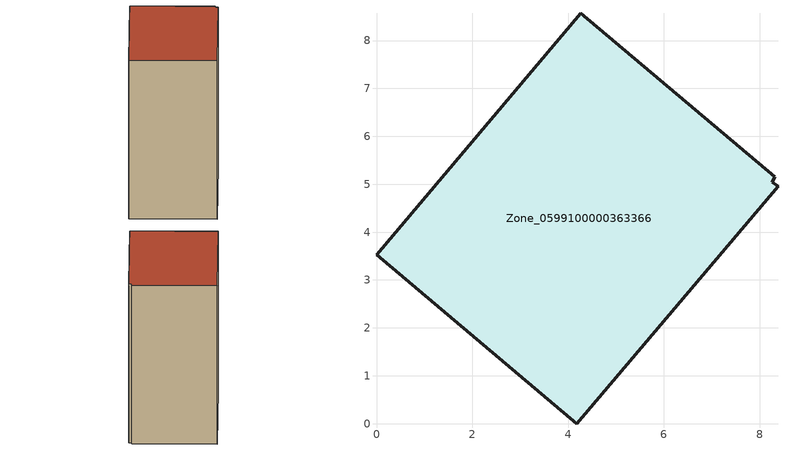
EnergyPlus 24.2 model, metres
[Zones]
Zone_0599100000363366
 floor ground (C_G): 8.31,5.15 8.27,5.04 8.38,4.96 4.18,0 0,3.53 4.27,8.57 z0.05
 wall outside (C_F): 8.31,5.15 4.27,8.57 0,3.53 4.18,0 8.38,4.96 8.27,5.04 8.31,5.15 z0.05:11.39
 roof outside (C_R): 8.27,5.04 8.31,5.15 4.27,8.57 0,3.53 4.18,0 8.38,4.96 z11.39
[BUILDING]
Pand.0599100000363366: North Axis=0; Terrain=City; Loads Convergence Tolerance Value=0.04; Temperature Convergence Tolerance Value=0.4; Solar Distribution=FullExterior; Maximum Number of Warmup Days=25; Minimum Number of Warmup Days=1
[Site:Location]
Rotterdam.The.Hague.AP_ZH_NLD Design_Conditions: Latitude=51.96; Longitude=4.45; Time Zone=1; Elevation=-4.5
[SITE:GROUNDTEMPERATURE:BUILDINGSURFACE]
18, 18, 18, 18, 18, 18, 18, 18, 18, 18, 18, 18
[MATERIAL] Thermal Absorptance=0.9; Solar Absorptance=0.7; Visible Absorptance=0.7
Name | Roughness | Thickness | Conductivity | Density | Specific Heat
G.TI.1992-2005 | MediumSmooth | 0.15 | 0.06 | 540 | 1210
F.TI.1992-2005 | Rough | 0.3 | 0.12 | 1920 | 840
R.TI.1992-2005 | MediumRough | 0.2 | 0.08 | 1500 | 1000
[CONSTRUCTION]
C_G: G.TI.1992-2005
C_F: F.TI.1992-2005
C_R: R.TI.1992-2005
[ZONE]
Zone_0599100000363366: Type=1; Multiplier=1; Ceiling Height=Autocalculate; Volume=Autocalculate; Floor Area=autocalculate; Part of Total Floor Area=Yes
[ZONEINFILTRATION:DESIGNFLOWRATE]
Infil_Zone_0599100000363366: Zone or ZoneList or Space or SpaceList=Zone_0599100000363366; Schedule=AlwaysOn; Design Flow Rate Calculation Method=Flow/Area; Flow Rate per Floor Area=0.0015; Constant Term Coefficient=1; Temperature Term Coefficient=0; Velocity Term Coefficient=0; Velocity Squared Term Coefficient=0
[HVACTEMPLATE:ZONE:IDEALLOADSAIRSYSTEM]
Zone_0599100000363366: Maximum Heating Supply Air Temperature=50; Minimum Cooling Supply Air Temperature=13; Maximum Heating Supply Air Humidity Ratio=0.0156; Minimum Cooling Supply Air Humidity Ratio=0.0077; Heating Limit=NoLimit; Cooling Limit=NoLimit; Dehumidification Control Type=ConstantSensibleHeatRatio; Cooling Sensible Heat Ratio=0.7; Dehumidification Setpoint=60; Humidification Control Type=None; Humidification Setpoint=30; Outdoor Air Method=None; Outdoor Air Flow Rate per Person=0.00944; Outdoor Air Flow Rate per Zone Floor Area=0; Outdoor Air Flow Rate per Zone=0; Demand Controlled Ventilation Type=None; Outdoor Air Economizer Type=NoEconomizer; Heat Recovery Type=None; Sensible Heat Recovery Effectiveness=0.7; Latent Heat Recovery Effectiveness=0.65
[ZONECONTROL:THERMOSTAT]
ThermostatControl_Zone_0599100000363366: Zone or ZoneList=Zone_0599100000363366; Control Type Schedule=DualSetpointControlType; Control 1=Thermostat_Zone_0599100000363366; Temperature Difference Between Cutout And Setpoint=0
[THERMOSTATSETPOINT:DUALSETPOINT]
Thermostat_Zone_0599100000363366: Heating Setpoint Temperature Schedule=HeatingSetpoint_Zone_0599100000363366; Cooling Setpoint Temperature Schedule=CoolingSetpoint_Zone_0599100000363366
[SCHEDULE:COMPACT]
HeatingSetpoint_Zone_0599100000363366: Through: 12/31, For: AllDays, Until: 24:00, 21
CoolingSetpoint_Zone_0599100000363366: Through: 12/31, For: AllDays, Until: 24:00, 24
DualSetpointControlType: Through: 12/31, For: AllDays, Until: 24:00, 4
AlwaysOn: Through: 12/31, For: AllDays, Until: 24:00, 1
